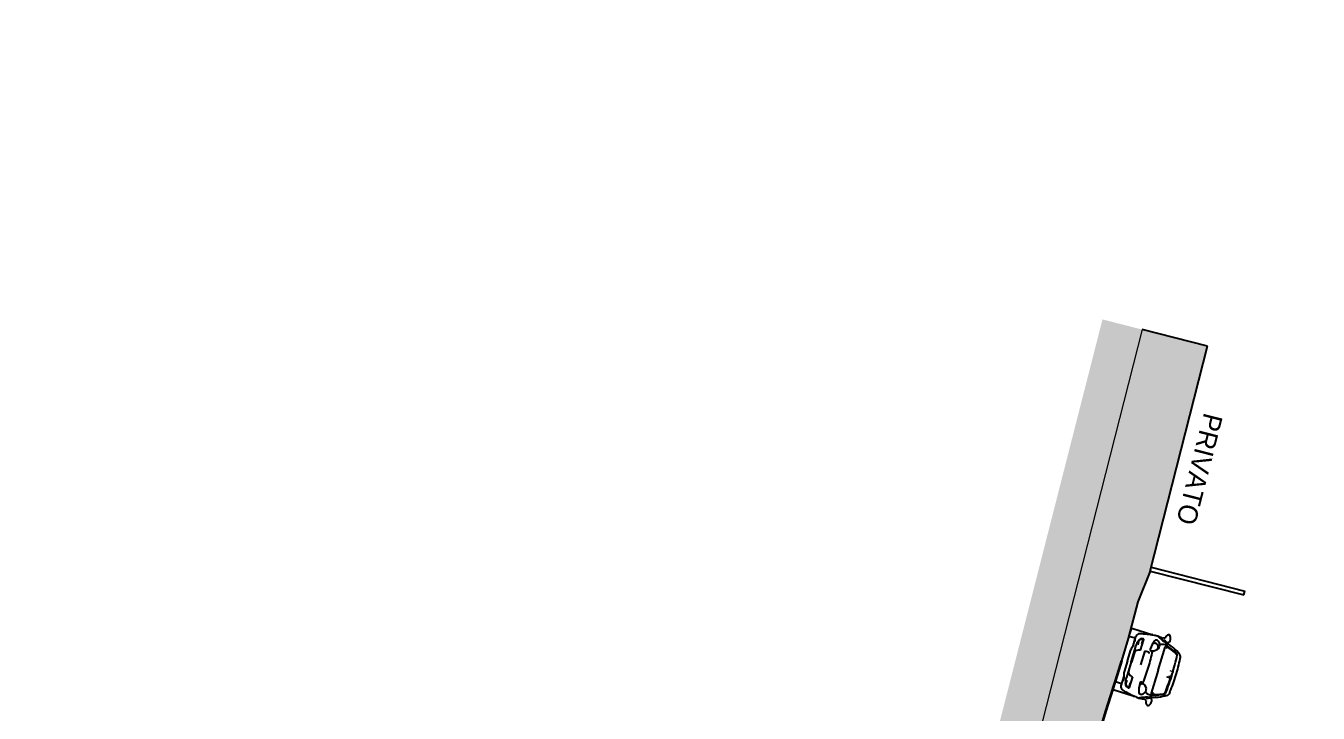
# Model space of a CAD drawing. Header units: inches. Extents: x -3368894 to 5148796, y 84 to 10864301.
# Drawn here: x 502991.36 to 503024.76, y 4346485.23 to 4346503 of the extents above; entities that cross this region are included whole.
import ezdxf

# ---------------------------------------------------------------- set-up
doc = ezdxf.new("R2010")
doc.units = ezdxf.units.IN
doc.header["$MEASUREMENT"] = 0
doc.linetypes.add('HIDDEN', pattern=[9.525, 6.35, -3.175])
for name, color, linetype, lineweight in [('cm_campiture', 252, 'Continuous', 9), ('cm_linea di terra', 4, 'Continuous', 25), ('cm_quote', 174, 'Continuous', 0), ('cp_piattaforme volumi_linea', 4, 'Continuous', 25)]:
    doc.layers.add(name, color=color, linetype=linetype, lineweight=lineweight)
doc.layers.add('cp_alberi_linea', color=103, linetype='Continuous')
doc.layers.add('Finestre', color=254, linetype='Continuous', lineweight=9, plot=False)
doc.styles.get("Standard").update_dxf_attribs({"font": 'GOTHIC.TTF'})
doc.dimstyles.new('Quote 200', dxfattribs={"dimtxt": 0.5, "dimasz": 0.2, "dimexe": 1.25, "dimexo": 0.625, "dimgap": 0.2, "dimtad": 1, "dimzin": 1, "dimtxsty": 'Standard', "dimblk": 'ARCHTICK', "dimcen": 2.5, "dimse1": 1, "dimse2": 1, "dimazin": 0, "dimtfac": 1, "dimtmove": 0, "dimatfit": 3, "dimldrblk": 'NONE', "dimfxl": 1, "dimlwd": 0, "dimarcsym": 0})

# ---------------------------------------------------------------- blocks, each defined once
blk = doc.blocks.new('auto')
at = {"layer": 'cp_alberi_linea'}
for p, q in [((0.915, 1.683), (0.82, 1.639)), ((0.901, 1.677), (0.9, 1.65)), ((0, 1.622), (0, 1.484)), ((0.563, 1.66), (0.043, 1.66)), ((0.18, 1.446), (0.043, 1.446)), ((0.18, 1.24), (0.18, 1.496)), ((0.384, 1.359), (0.384, 1.477)), ((0.396, 1.187), (0.396, 1.477)), ((0.927, 1.619), (0.882, 1.596)), ((0.9, 1.65), (0.893, 1.65)), ((0.983, 0.83), (0.983, 1.454)), ((1.019, 1.504), (1.018, 1.489)), ((0.152, 0.83), (0.152, 1.129)), ((0.19, 1.249), (0.18, 1.249)), ((0.251, 0.83), (0.251, 1.249)), ((0.264, 1.065), (0.264, 0.83)), ((0.513, 0.83), (0.513, 1.21)), ((0.513, 1.21), (0.603, 1.21)), ((0.152, 0.83), (0.152, 0.532)), ((0.251, 0.83), (0.251, 0.412)), ((0.264, 0.596), (0.264, 0.83)), ((0.983, 0.83), (0.983, 0.206)), ((1.301, 0.728), (1.262, 0.728)), ((1.311, 0.889), (1.311, 0.922)), ((1.311, 0.772), (1.311, 0.738)), ((1.353, 0.903), (1.353, 0.83)), ((1.353, 0.758), (1.353, 0.83)), ((0.18, 0.42), (0.18, 0.164)), ((0.19, 0.412), (0.18, 0.412)), ((0.193, 0.412), (0.193, 0.296)), ((0.396, 0.473), (0.396, 0.184)), ((0, 0.039), (0, 0.176)), ((0.18, 0.215), (0.043, 0.215)), ((0.563, 0), (0.043, 0)), ((0.384, 0.301), (0.384, 0.184)), ((0.915, -0.023), (0.82, 0.022)), ((0.927, 0.041), (0.882, 0.065)), ((0.9, 0.01), (0.893, 0.01)), ((0.901, -0.016), (0.9, 0.01)), ((1.019, 0.156), (1.018, 0.171))]:
    blk.add_line(p, q, dxfattribs=at)
for centre, radius, start, end in [((1.011, 1.694), 0.0961, 110.7211, 186.1726), ((0.989, 1.76), 0.0272, 50.4404, 118.1289), ((0.932, 1.681), 0.124, 1.1456, 53.2032), ((0.89, 1.666), 0.168, 341.5986, 5.8518), ((0.041, 1.62), 0.0408, 86.7554, 176.9824), ((0.041, 1.486), 0.0408, 183.0176, 273.2446), ((0.28, 1.495), 0.101, 101.8693, 179.3189), ((-0.093, 1.342), 0.286, 4.4513, 17.8548), ((0.794, 1.259), 0.543, 162.986, 181.1249), ((0.985, -1.481), 3.159, 96.6337, 103.2761), ((0.376, 1.389), 0.105, 89.2689, 163.7913), ((0.451, 1.373), 0.169, 165.7847, 190.1972), ((0.299, 1.35), 0.0161, 204.1624, 297.2276), ((0.377, 1.389), 0.093, 88.3369, 163.7374), ((0.379, 1.477), 0.0172, 358.1843, 95.2685), ((0.379, 1.477), 0.00456, 358.1843, 95.2685), ((0.565, 1.62), 0.0408, 54.8856, 93.2446), ((0.678, 1.438), 0.226, 76.3904, 104.9437), ((1.317, 1.282), 0.687, 158.5484, 179.203), ((0.721, 1.379), 0.0923, 329.9351, 142.1296), ((0.709, 1.05), 0.615, 77.3125, 93.1115), ((0.726, 1.505), 0.0557, 70.288, 149.7089), ((0.589, 1.529), 0.289, 289.0189, 326.9253), ((1.335, 2.85), 1.336, 243.1441, 251.8509), ((0.69, 1.412), 0.156, 28.514, 69.2865), ((0.941, 1.748), 0.163, 221.9022, 248.8671), ((0.623, 1.421), 0.214, 346.6809, 17.7418), ((0.975, 1.141), 0.366, 83.2367, 113.499), ((0.816, 1.263), 0.334, 56.2921, 72.0269), ((-17.469, -31.752), 38.099, 60.9388, 61.1414), ((0.994, 1.669), 0.0839, 216.8304, 275.843), ((0.711, 0.393), 1.202, 54.6926, 79.1167), ((1.022, 1.45), 0.0396, 66.9098, 173.9284), ((0.972, 1.505), 0.0462, 359.66, 51.3622), ((1.002, 1.639), 0.0532, 270, 330.966), ((1.048, 1.419), 0.0402, 100.3988, 180.7301), ((0.692, 0.146), 1.385, 62.9566, 75.5423), ((1.052, 1.285), 0.173, 73.1651, 93.5484), ((0.888, 0.626), 0.852, 60.0276, 75.4965), ((1.308, 1.348), 0.0172, 4.707, 66.2309), ((1.308, 1.348), 0.0337, 4.707, 66.2309), ((-4.107, 0.881), 5.469, 359.4691, 4.9299), ((1.325, 1.291), 0.116, 355.4831, 45.7901), ((0.471, 1.108), 0.32, 155.597, 176.2422), ((0.191, 1.241), 0.0073, 1.0566, 93.6835), ((0.377, 1.072), 0.113, 144.613, 183.5381), ((0.391, 1.049), 0.138, 87.8948, 140.3346), ((0.597, 1.171), 0.0393, 3.9026, 81.8781), ((0.666, 1.287), 0.0357, 173.5764, 298.4441), ((-8.012, 0.678), 8.737, 0.9973, 3.8504), ((-2.742, 0.867), 4.203, 359.4948, 5.6666), ((-8.012, 0.982), 8.737, 356.1496, 359.0027), ((1.262, 0.738), 0.01, 180, 270), ((1.301, 0.738), 0.01, 270, 0), ((-4.107, 0.78), 5.452, 355.0701, 359.7252), ((-4.107, 0.78), 5.469, 355.0701, 0.5309), ((1.348, 0.903), 0.005, 0, 118.3449), ((1.348, 0.758), 0.005, 241.6551, 0), ((-2.742, 0.793), 4.203, 354.3334, 0.5052), ((0.471, 0.553), 0.32, 183.7578, 204.403), ((0.794, 0.401), 0.543, 178.8751, 197.014), ((0.377, 0.589), 0.113, 176.4619, 215.387), ((0.391, 0.612), 0.138, 219.6654, 272.1052), ((0.666, 0.373), 0.0357, 61.5559, 186.4236), ((1.317, 0.379), 0.687, 180.797, 201.4516), ((0.721, 0.282), 0.0923, 67.497, 160.5862), ((0.589, 0.131), 0.289, 33.0747, 70.9811), ((1.325, 0.369), 0.116, 314.2099, 4.5169), ((0.041, 0.174), 0.0408, 86.7554, 176.9824), ((0.041, 0.041), 0.0408, 183.0176, 273.2446), ((-0.093, 0.318), 0.286, 342.1452, 355.5487), ((0.28, 0.165), 0.101, 180.6811, 258.1307), ((0.985, 3.141), 3.159, 256.7239, 263.3663), ((0.376, 0.272), 0.105, 196.2087, 270.7311), ((0.451, 0.287), 0.169, 169.8028, 194.2153), ((0.299, 0.311), 0.0161, 62.7724, 155.8376), ((0.377, 0.272), 0.093, 196.2626, 271.6631), ((0.379, 0.183), 0.0172, 264.7315, 1.8157), ((0.379, 0.183), 0.00456, 264.7315, 1.8157), ((0.565, 0.041), 0.0408, 266.7554, 305.1144), ((0.678, 0.222), 0.226, 255.0563, 283.6096), ((0.709, 0.61), 0.615, 266.8885, 282.6875), ((0.726, 0.156), 0.0557, 210.2911, 289.712), ((1.335, -1.189), 1.336, 108.1491, 116.8559), ((0.69, 0.249), 0.156, 290.7135, 331.486), ((0.941, -0.088), 0.163, 111.1329, 138.0978), ((0.623, 0.24), 0.214, 342.2582, 13.3191), ((0.975, 0.52), 0.366, 246.501, 276.7633), ((0.816, 0.397), 0.334, 287.9731, 303.7079), ((-17.469, 33.413), 38.099, 298.8586, 299.0612), ((0.994, -0.009), 0.0839, 84.157, 143.1696), ((0.711, 1.267), 1.202, 280.8833, 305.3074), ((1.022, 0.21), 0.0396, 186.0716, 293.0902), ((0.972, 0.156), 0.0462, 308.6378, 0.34), ((1.002, 0.021), 0.0532, 29.034, 90), ((1.048, 0.242), 0.0402, 179.2699, 259.6012), ((0.692, 1.515), 1.385, 284.4577, 297.0434), ((1.052, 0.375), 0.173, 266.4516, 286.8349), ((0.89, -0.006), 0.168, 354.1482, 18.4014), ((0.888, 1.034), 0.852, 284.5035, 299.9724), ((1.308, 0.312), 0.0172, 293.7691, 355.293), ((1.308, 0.312), 0.0337, 293.7691, 355.293), ((1.011, -0.033), 0.0961, 173.8274, 249.2789), ((0.989, -0.099), 0.0272, 241.8711, 309.5596), ((0.932, -0.02), 0.124, 306.7968, 358.8544)]:
    blk.add_arc(centre, radius, start, end, dxfattribs=at)
blk = doc.blocks.new('A$C00A25794')
at = {"color": 5}
blk.add_line((6, 1.743), (6, 2.243), dxfattribs=at)
for p, q in [((0, 1.743), (0, 0)), ((6, 1.743), (0, 1.743)), ((0, 0), (55, 0))]:
    blk.add_line(p, q)
at = {"flags": 128}
blk.add_lwpolyline([(6, 1.743), (6.85, 1.63), (7.83, 1.62), (8.43, 1.596)], dxfattribs=at)
at = {"color": 0, "lineweight": 35, "flags": 128}
blk.add_lwpolyline([(8.43, 1.596), (8.81, 1.58), (9.78, 1.52), (10.76, 1.48), (11.74, 1.47), (12.72, 1.43), (13.7, 1.43), (14.68, 1.42), (15.65, 1.39), (16.62, 1.38), (17.6, 1.35), (18.57, 1.35), (19.54, 1.33), (20.51, 1.29), (21.49, 1.32), (22.46, 1.34), (23.43, 1.36), (24.41, 1.37), (25.38, 1.34), (26.12, 1.271)], dxfattribs=at)
at = {"color": 5, "linetype": 'HIDDEN'}
blk.add_text('PRIVATO', height=0.5, dxfattribs=at).set_placement((1.665, 2.077))
blk = doc.blocks.new('_ArchTick')
at = {"color": 0, "linetype": 'ByBlock', "const_width": 0.15}
blk.add_lwpolyline([(-0.5, -0.5), (0.5, 0.5)], dxfattribs=at)
blk = doc.blocks.new('*D263')
at = {"layer": 'cm_quote', "color": 0, "lineweight": 0, "transparency": 16777216}
for p, q in [((-3368891.703, 8689622.26), (-929594.242, 10864300.067)), ((-3368894.34, 8689619.909), (-3368891.703, 8689622.26))]:
    blk.add_line(p, q, dxfattribs=at)
at = {"layer": 'DEFPOINTS', "color": 0, "transparency": 16777216}
for p in [(-3368891.703, 8689622.26), (503231.569, 4346330.378), (503228.933, 4346328.028)]:
    blk.add_point(p, dxfattribs=at)
at = {"layer": 'cm_quote', "color": 0, "lineweight": 0, "transparency": 16777216, "xscale": 0.2, "yscale": 0.2, "zscale": 0.2}
for p, rotation in [((-3368891.703, 8689622.26), 41.71758129249201), ((-3368894.34, 8689619.909), 221.717581292492)]:
    blk.add_blockref('_ArchTick', p, dxfattribs=dict(at, rotation=rotation))
at = {"layer": 'cm_quote', "color": 0, "transparency": 16777216, "insert": (-929595.199, 10864299.865), "char_height": 0.5, "attachment_point": 5, "rotation": 41.7176}
blk.add_mtext('3,53', dxfattribs=at)
blk = doc.blocks.new('_None')

msp = doc.modelspace()

# ---------------------------------------------------------------- hatches: boundary and pattern name
at = {"layer": 'cm_campiture'}
h = msp.add_hatch(color=253, dxfattribs=at)
h.dxf.hatch_style = 1
h.paths.add_polyline_path([(503006.856, 4346441.792), (503006.864, 4346441.975), (503006.891, 4346442.156), (503006.932, 4346442.337), (503006.983, 4346442.517), (503007.039, 4346442.697), (503007.094, 4346442.876), (503007.148, 4346443.055), (503007.201, 4346443.233), (503007.254, 4346443.412), (503007.305, 4346443.59), (503007.355, 4346443.768), (503007.405, 4346443.946), (503007.454, 4346444.123), (503007.502, 4346444.301), (503007.549, 4346444.479), (503007.596, 4346444.656), (503007.642, 4346444.834), (503007.688, 4346445.012), (503007.734, 4346445.189), (503007.779, 4346445.367), (503007.823, 4346445.545), (503007.868, 4346445.724), (503007.912, 4346445.902), (503007.956, 4346446.081), (503008, 4346446.26), (503008.044, 4346446.439), (503008.087, 4346446.618), (503008.131, 4346446.797), (503008.174, 4346446.977), (503008.218, 4346447.156), (503008.261, 4346447.336), (503008.305, 4346447.516), (503008.348, 4346447.695), (503008.392, 4346447.875), (503008.435, 4346448.054), (503008.479, 4346448.234), (503008.523, 4346448.413), (503008.567, 4346448.593), (503008.61, 4346448.772), (503008.654, 4346448.951), (503008.698, 4346449.13), (503008.742, 4346449.31), (503008.786, 4346449.489), (503008.83, 4346449.668), (503008.874, 4346449.847), (503008.918, 4346450.027), (503008.961, 4346450.206), (503009.005, 4346450.385), (503009.048, 4346450.564), (503009.092, 4346450.744), (503009.136, 4346450.923), (503009.179, 4346451.102), (503009.223, 4346451.282), (503009.266, 4346451.461), (503009.31, 4346451.64), (503009.354, 4346451.82), (503009.398, 4346451.999), (503009.442, 4346452.178), (503009.486, 4346452.358), (503009.53, 4346452.537), (503009.574, 4346452.716), (503009.618, 4346452.895), (503009.663, 4346453.074), (503009.708, 4346453.254), (503009.753, 4346453.433), (503009.798, 4346453.611), (503009.844, 4346453.79), (503009.891, 4346453.969), (503009.938, 4346454.147), (503009.986, 4346454.325), (503010.035, 4346454.503), (503010.086, 4346454.681), (503010.137, 4346454.858), (503010.189, 4346455.035), (503010.242, 4346455.212), (503010.295, 4346455.389), (503010.348, 4346455.566), (503010.401, 4346455.743), (503010.453, 4346455.92), (503010.505, 4346456.097), (503010.555, 4346456.274), (503010.605, 4346456.452), (503010.652, 4346456.63), (503010.698, 4346456.809), (503010.743, 4346456.988), (503010.787, 4346457.167), (503010.83, 4346457.347), (503010.873, 4346457.526), (503010.916, 4346457.706), (503010.959, 4346457.886), (503011.002, 4346458.065), (503011.046, 4346458.244), (503011.091, 4346458.423), (503011.137, 4346458.602), (503011.184, 4346458.781), (503011.231, 4346458.959), (503011.279, 4346459.137), (503011.328, 4346459.315), (503011.376, 4346459.493), (503011.425, 4346459.671), (503011.473, 4346459.849), (503011.521, 4346460.028), (503011.569, 4346460.206), (503011.616, 4346460.384), (503011.663, 4346460.563), (503011.71, 4346460.741), (503011.757, 4346460.919), (503011.804, 4346461.098), (503011.851, 4346461.277), (503011.898, 4346461.455), (503011.946, 4346461.634), (503011.993, 4346461.812), (503012.041, 4346461.991), (503012.091, 4346462.169), (503012.141, 4346462.347), (503012.194, 4346462.524), (503012.248, 4346462.7), (503012.305, 4346462.875), (503012.365, 4346463.049), (503012.427, 4346463.223), (503012.487, 4346463.397), (503012.542, 4346463.573), (503012.591, 4346463.752), (503012.629, 4346463.935), (503012.659, 4346464.121), (503012.686, 4346464.308), (503012.715, 4346464.493), (503012.754, 4346464.674), (503012.806, 4346464.847), (503012.879, 4346465.011), (503012.975, 4346465.164), (503013.089, 4346465.308), (503013.217, 4346465.445), (503013.35, 4346465.58), (503013.385, 4346465.68), (503013.693, 4346466.602), (503014.039, 4346467.515), (503014.492, 4346468.4), (503014.909, 4346469.305), (503015.159, 4346469.799), (503015.236, 4346470.223), (503015.505, 4346471.156), (503015.737, 4346472.108), (503015.958, 4346473.052), (503016.178, 4346473.997), (503016.391, 4346474.954), (503016.67, 4346475.884), (503016.929, 4346476.819), (503017.169, 4346477.759), (503017.44, 4346478.701), (503017.69, 4346479.639), (503017.958, 4346480.571), (503018.21, 4346481.518), (503018.453, 4346482.468), (503018.734, 4346483.408), (503018.986, 4346484.355), (503019.267, 4346485.294), (503019.565, 4346486.22), (503019.674, 4346486.584), (503019.846, 4346487.159), (503020.098, 4346488.106), (503020.417, 4346488.902), (503021.9, 4346494.716), (503019.182, 4346495.409), (503005.586, 4346442.116)])

# ---------------------------------------------------------------- linework, layer by layer
msp.add_line((503021.9, 4346494.716), (503020.211, 4346495.147))
at = {"layer": 'cm_linea di terra'}
msp.add_line((503020.417, 4346488.902), (503021.9, 4346494.716), dxfattribs=at)
at = {"layer": 'cm_linea di terra', "flags": 128}
msp.add_lwpolyline([(503020.417, 4346488.902), (503020.098, 4346488.106), (503019.846, 4346487.159), (503019.674, 4346486.584)], dxfattribs=at)
at = {"layer": 'cm_linea di terra', "lineweight": 35, "flags": 128}
msp.add_lwpolyline([(503019.674, 4346486.584), (503019.565, 4346486.22), (503019.267, 4346485.294), (503018.986, 4346484.355), (503018.734, 4346483.408), (503018.453, 4346482.468), (503018.21, 4346481.518), (503017.958, 4346480.571), (503017.69, 4346479.639), (503017.44, 4346478.701), (503017.169, 4346477.759), (503016.929, 4346476.819), (503016.67, 4346475.884), (503016.391, 4346474.954), (503016.178, 4346473.997), (503015.958, 4346473.052), (503015.737, 4346472.108), (503015.505, 4346471.156), (503015.236, 4346470.223), (503014.986, 4346469.523)], dxfattribs=at)
at = {"layer": 'cp_piattaforme volumi_linea'}
for p, q in [((503020.417, 4346488.902), (503022.839, 4346488.284)), ((503020.442, 4346488.999), (503022.864, 4346488.381))]:
    msp.add_line(p, q, dxfattribs=at)
msp.add_lwpolyline([(503022.839, 4346488.284), (503022.864, 4346488.381)], dxfattribs=at)
at = {"layer": 'Finestre'}
for p, q in [((503020.211, 4346495.147), (503006.615, 4346441.854)), ((503021.9, 4346494.716), (503020.211, 4346495.147)), ((503020.417, 4346488.902), (503021.9, 4346494.716))]:
    msp.add_line(p, q, dxfattribs=at)
at = {"layer": 'Finestre', "flags": 128}
msp.add_lwpolyline([(503020.417, 4346488.902), (503020.098, 4346488.106), (503019.846, 4346487.159), (503019.674, 4346486.584)], dxfattribs=at)
at = {"layer": 'Finestre', "color": 0, "lineweight": 35, "flags": 128}
msp.add_lwpolyline([(503019.674, 4346486.584), (503019.565, 4346486.22), (503019.267, 4346485.294), (503018.986, 4346484.355), (503018.734, 4346483.408), (503018.453, 4346482.468), (503018.21, 4346481.518), (503017.958, 4346480.571), (503017.69, 4346479.639), (503017.44, 4346478.701), (503017.169, 4346477.759), (503016.929, 4346476.819), (503016.67, 4346475.884), (503016.391, 4346474.954), (503016.178, 4346473.997), (503015.958, 4346473.052), (503015.737, 4346472.108), (503015.505, 4346471.156), (503015.236, 4346470.223), (503015.13, 4346469.806)], dxfattribs=at)

# ---------------------------------------------------------------- block references
at = {"layer": 'cp_alberi_linea', "rotation": 343.0853005261508}
msp.add_blockref('auto', (503019.439, 4346485.833), dxfattribs=at)
at = {"layer": 'Finestre', "rotation": 255.6880252922927}
msp.add_blockref('A$C00A25794', (503020.211, 4346495.147), dxfattribs=at)

# ---------------------------------------------------------------- dimensions: what is measured, and where the dimension line sits
at = {"layer": 'cm_quote'}
dim = msp.add_linear_dim(base=(-3368891.703, 8689622.26), p1=(503228.933, 4346328.028), p2=(503231.569, 4346330.378), angle=41.7176, dimstyle='Quote 200', dxfattribs=at)
dim.commit()
dim.dimension.update_dxf_attribs({"geometry": '*D263', "text_midpoint": (-929594.876, 10864299.502), "dimtype": 161})

doc.saveas('drawing.dxf')
